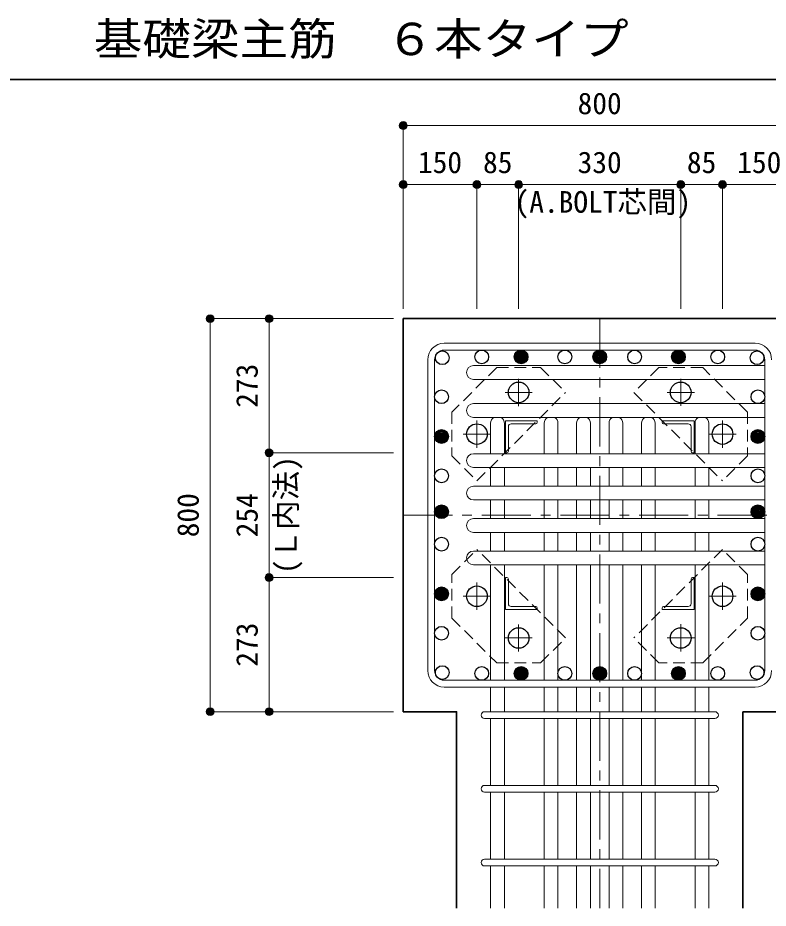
# Model space of a CAD drawing. Units: millimetres at full size, sheet at 1:20. Extents: x -3982 to 3969, y -2797 to 2801.
# Drawn here: x -706 to 821, y -1835 to -22 of the extents above; entities that cross this region are included whole.
import ezdxf
from ezdxf.enums import TextEntityAlignment as Align

# ---------------------------------------------------------------- set-up
doc = ezdxf.new("R2010")
doc.units = ezdxf.units.MM
doc.header["$LTSCALE"] = 20
doc.header["$PDMODE"] = 32
doc.header["$PDSIZE"] = 12
doc.linetypes.add('CHAIN1', pattern=[8, 5, -1, 1, -1])
doc.linetypes.add('DASHED1', pattern=[1.8, 1.2, -0.6])
for name, color, linetype, lineweight in [('6-1_躯体線', 2, 'Continuous', 35), ('6-2_A.Bolt_', 4, 'CHAIN1', 9), ('6-3_柱型主筋', 4, 'Continuous', 9), ('6-4_フープ', 7, 'Continuous', 18), ('6-5_梁主筋', 7, 'Continuous', 18), ('6-6_S.T.P.', 7, 'Continuous', 18), ('6-7_文字', 7, 'Continuous', 18), ('6-9', 4, 'DASHED1', 9), ('6-A', 4, 'Continuous', 9), ('6-D_寸法', 4, 'Continuous', 9), ('F-0_枠', 6, 'Continuous', 40)]:
    doc.layers.add(name, color=color, linetype=linetype, lineweight=lineweight)
doc.styles.add('ＭＳ ゴシック', font='')
doc.styles.get('ＭＳ ゴシック').set_extended_font_data('MS Gothic')

msp = doc.modelspace()

# ---------------------------------------------------------------- linework, layer by layer
at = {"layer": '6-1_躯体線'}
for p, q in [((78.29, -1434.67), (78.29, -634.67)), ((769.79, -1834.67), (769.79, -1434.67)), ((878.29, -1434.67), (769.79, -1434.67))]:
    msp.add_line(p, q, dxfattribs=at)
for points in [[(1278.29, -634.67), (477.84, -634.67), (78.29, -634.67)], [(186.79, -1834.67), (186.79, -1434.67), (78.29, -1434.67)]]:
    msp.add_lwpolyline(points, dxfattribs=at)
at = {"layer": '6-2_A.Bolt_'}
for p, q in [((313.29, -756.97), (313.29, -812.47)), ((643.29, -812.37), (643.29, -756.87)), ((340.99, -784.67), (285.49, -784.67)), ((670.99, -784.67), (615.49, -784.67)), ((228.29, -841.97), (228.29, -897.47)), ((728.29, -897.37), (728.29, -841.87)), ((255.99, -869.67), (200.49, -869.67)), ((755.99, -869.67), (700.49, -869.67)), ((228.29, -1171.97), (228.29, -1227.47)), ((728.29, -1227.37), (728.29, -1171.87)), ((200.59, -1199.67), (256.09, -1199.67)), ((700.59, -1199.67), (756.09, -1199.67)), ((313.29, -1256.97), (313.29, -1312.47)), ((643.29, -1312.37), (643.29, -1256.87)), ((285.59, -1284.67), (341.09, -1284.67)), ((615.59, -1284.67), (671.09, -1284.67))]:
    msp.add_line(p, q, dxfattribs=at)
at = {"layer": '6-2_A.Bolt_', "color": 3, "linetype": 'Continuous', "lineweight": 25}
for centre in [(313.29, -784.67), (643.29, -784.67), (228.29, -869.67), (728.29, -869.67), (228.29, -1199.67), (728.29, -1199.67), (313.29, -1284.67), (643.29, -1284.67)]:
    msp.add_circle(centre, 21, dxfattribs=at)
at = {"layer": '6-3_柱型主筋', "color": 3, "lineweight": 25}
for centre in [(157.9, -714.28), (238, -712.67), (318.1, -712.67), (407.29, -712.67), (478.29, -712.67), (549.29, -712.67), (638.49, -712.67), (718.58, -712.67), (798.68, -714.28), (156.29, -793.67), (800.29, -793.67), (156.29, -874.48), (800.29, -874.48), (156.29, -954.57), (800.29, -954.57), (156.29, -1027.67), (800.29, -1027.67), (156.29, -1093.67), (800.29, -1093.67), (156.29, -1194.87), (800.29, -1194.87), (156.29, -1274.96), (800.29, -1274.96), (157.9, -1355.06), (798.68, -1355.06), (238, -1356.67), (318.1, -1356.67), (407.29, -1356.67), (478.29, -1356.67), (549.29, -1356.67), (638.49, -1356.67), (718.58, -1356.67)]:
    msp.add_circle(centre, 14, dxfattribs=at)
at = {"layer": '6-3_柱型主筋'}
for centre, radius in [((318.1, -712.67), 12.6), ((318.1, -712.67), 11.2), ((318.1, -712.67), 9.8), ((318.1, -712.67), 8.4), ((318.1, -712.67), 7), ((478.29, -712.67), 12.6), ((478.29, -712.67), 11.2), ((478.29, -712.67), 9.8), ((478.29, -712.67), 8.4), ((478.29, -712.67), 7), ((638.49, -712.67), 12.6), ((638.49, -712.67), 11.2), ((638.49, -712.67), 9.8), ((638.49, -712.67), 8.4), ((638.49, -712.67), 7), ((318.1, -712.67), 5.6), ((318.1, -712.67), 4.2), ((318.1, -712.67), 2.8), ((318.1, -712.67), 1.4), ((478.29, -712.67), 5.6), ((478.29, -712.67), 4.2), ((478.29, -712.67), 2.8), ((478.29, -712.67), 1.4), ((638.49, -712.67), 5.6), ((638.49, -712.67), 4.2), ((638.49, -712.67), 2.8), ((638.49, -712.67), 1.4), ((156.29, -874.48), 12.6), ((156.29, -874.48), 11.2), ((156.29, -874.48), 9.8), ((156.29, -874.48), 8.4), ((156.29, -874.48), 7), ((156.29, -874.48), 5.6), ((800.29, -874.48), 12.6), ((800.29, -874.48), 11.2), ((800.29, -874.48), 9.8), ((800.29, -874.48), 8.4), ((800.29, -874.48), 7), ((800.29, -874.48), 5.6), ((156.29, -874.48), 4.2), ((156.29, -874.48), 2.8), ((156.29, -874.48), 1.4), ((800.29, -874.48), 4.2), ((800.29, -874.48), 2.8), ((800.29, -874.48), 1.4), ((156.29, -1027.67), 12.6), ((156.29, -1027.67), 11.2), ((156.29, -1027.67), 9.8), ((156.29, -1027.67), 8.4), ((156.29, -1027.67), 7), ((156.29, -1027.67), 5.6), ((156.29, -1027.67), 4.2), ((156.29, -1027.67), 2.8), ((156.29, -1027.67), 1.4), ((800.29, -1027.67), 12.6), ((800.29, -1027.67), 11.2), ((800.29, -1027.67), 9.8), ((800.29, -1027.67), 8.4), ((800.29, -1027.67), 7), ((800.29, -1027.67), 5.6), ((800.29, -1027.67), 4.2), ((800.29, -1027.67), 2.8), ((800.29, -1027.67), 1.4), ((156.29, -1194.87), 12.6), ((156.29, -1194.87), 11.2), ((156.29, -1194.87), 9.8), ((156.29, -1194.87), 8.4), ((156.29, -1194.87), 7), ((156.29, -1194.87), 5.6), ((156.29, -1194.87), 4.2), ((156.29, -1194.87), 2.8), ((156.29, -1194.87), 1.4), ((800.29, -1194.87), 12.6), ((800.29, -1194.87), 11.2), ((800.29, -1194.87), 9.8), ((800.29, -1194.87), 8.4), ((800.29, -1194.87), 7), ((800.29, -1194.87), 5.6), ((800.29, -1194.87), 4.2), ((800.29, -1194.87), 2.8), ((800.29, -1194.87), 1.4), ((318.1, -1356.67), 12.6), ((318.1, -1356.67), 11.2), ((318.1, -1356.67), 9.8), ((318.1, -1356.67), 8.4), ((318.1, -1356.67), 7), ((318.1, -1356.67), 5.6), ((318.1, -1356.67), 4.2), ((318.1, -1356.67), 2.8), ((318.1, -1356.67), 1.4), ((478.29, -1356.67), 12.6), ((478.29, -1356.67), 11.2), ((478.29, -1356.67), 9.8), ((478.29, -1356.67), 8.4), ((478.29, -1356.67), 7), ((478.29, -1356.67), 5.6), ((478.29, -1356.67), 4.2), ((478.29, -1356.67), 2.8), ((478.29, -1356.67), 1.4), ((638.49, -1356.67), 12.6), ((638.49, -1356.67), 11.2), ((638.49, -1356.67), 9.8), ((638.49, -1356.67), 8.4), ((638.49, -1356.67), 7), ((638.49, -1356.67), 5.6), ((638.49, -1356.67), 4.2), ((638.49, -1356.67), 2.8), ((638.49, -1356.67), 1.4)]:
    msp.add_circle(centre, radius, dxfattribs=at)
at = {"layer": '6-4_フープ'}
for p, q in [((794.79, -684.67), (161.79, -684.67)), ((794.79, -698.67), (161.79, -698.67)), ((128.29, -1351.17), (128.29, -718.17)), ((142.29, -1351.17), (142.29, -718.17)), ((814.29, -1351.17), (814.29, -718.17)), ((794.79, -1370.67), (161.79, -1370.67)), ((794.79, -1384.67), (161.79, -1384.67))]:
    msp.add_line(p, q, dxfattribs=at)
for centre, radius, start, end in [((161.79, -718.17), 33.5, 90, 180), ((794.79, -718.17), 33.5, 0, 90), ((161.79, -718.17), 19.5, 90, 180), ((794.79, -718.17), 19.5, 0, 90), ((161.79, -1351.17), 33.5, 180, 270), ((161.79, -1351.17), 19.5, 180, 270), ((794.79, -1351.17), 33.5, 270, 0), ((794.79, -1351.17), 19.5, 270, 0)]:
    msp.add_arc(centre, radius, start, end, dxfattribs=at)
at = {"layer": '6-5_梁主筋'}
for p, q in [((221.29, -730.28), (814.29, -730.28)), ((221.29, -758.28), (814.29, -758.28)), ((221.29, -807.67), (814.29, -807.67)), ((221.29, -835.67), (814.29, -835.67)), ((256.29, -847.67), (256.29, -909.67)), ((284.29, -847.67), (284.29, -909.67)), ((365.29, -847.67), (365.29, -909.67)), ((393.29, -847.67), (393.29, -909.67)), ((431.29, -847.67), (431.29, -909.67)), ((459.29, -847.67), (459.29, -909.67)), ((497.29, -847.67), (497.29, -909.67)), ((525.29, -847.67), (525.29, -909.67)), ((563.29, -847.67), (563.29, -909.67)), ((591.29, -847.67), (591.29, -909.67)), ((672.29, -847.67), (672.29, -909.67)), ((700.29, -847.67), (700.29, -909.67)), ((221.29, -909.67), (814.29, -909.67)), ((221.29, -937.67), (814.29, -937.67)), ((256.29, -937.67), (256.29, -975.67)), ((284.29, -937.67), (284.29, -975.67)), ((365.29, -937.67), (365.29, -975.67)), ((393.29, -937.67), (393.29, -975.67)), ((431.29, -937.67), (431.29, -975.67)), ((459.29, -937.67), (459.29, -975.67)), ((497.29, -937.67), (497.29, -975.67)), ((525.29, -937.67), (525.29, -975.67)), ((563.29, -937.67), (563.29, -975.67)), ((591.29, -937.67), (591.29, -975.67)), ((672.29, -937.67), (672.29, -975.67)), ((700.29, -937.67), (700.29, -975.67)), ((221.29, -975.67), (814.29, -975.67)), ((221.29, -1003.67), (814.29, -1003.67)), ((256.29, -1003.67), (256.29, -1041.67)), ((284.29, -1003.67), (284.29, -1041.67)), ((365.29, -1003.67), (365.29, -1041.67)), ((393.29, -1003.67), (393.29, -1041.67)), ((431.29, -1003.67), (431.29, -1041.67)), ((459.29, -1003.67), (459.29, -1041.67)), ((497.29, -1003.67), (497.29, -1041.67)), ((525.29, -1003.67), (525.29, -1041.67)), ((563.29, -1003.67), (563.29, -1041.67)), ((591.29, -1003.67), (591.29, -1041.67)), ((672.29, -1003.67), (672.29, -1041.67)), ((700.29, -1003.67), (700.29, -1041.67)), ((221.29, -1041.67), (814.29, -1041.67)), ((221.29, -1069.67), (814.29, -1069.67)), ((256.29, -1069.67), (256.29, -1107.67)), ((284.29, -1069.67), (284.29, -1107.67)), ((365.29, -1069.67), (365.29, -1107.67)), ((393.29, -1069.67), (393.29, -1107.67)), ((431.29, -1069.67), (431.29, -1107.67)), ((459.29, -1069.67), (459.29, -1107.67)), ((497.29, -1069.67), (497.29, -1107.67)), ((525.29, -1069.67), (525.29, -1107.67)), ((563.29, -1069.67), (563.29, -1107.67)), ((591.29, -1069.67), (591.29, -1107.67)), ((672.29, -1069.67), (672.29, -1107.67)), ((700.29, -1069.67), (700.29, -1107.67)), ((221.29, -1107.67), (814.29, -1107.67)), ((221.29, -1135.67), (814.29, -1135.67)), ((256.29, -1135.67), (256.29, -1370.67)), ((284.29, -1135.67), (284.29, -1370.67)), ((365.29, -1135.67), (365.29, -1370.67)), ((393.29, -1135.67), (393.29, -1370.67)), ((431.29, -1135.67), (431.29, -1370.67)), ((459.29, -1135.67), (459.29, -1370.67)), ((497.29, -1135.67), (497.29, -1370.67)), ((525.29, -1135.67), (525.29, -1370.67)), ((563.29, -1135.67), (563.29, -1370.67)), ((591.29, -1135.67), (591.29, -1370.67)), ((672.29, -1135.67), (672.29, -1370.67)), ((700.29, -1135.67), (700.29, -1370.67)), ((256.29, -1384.67), (256.29, -1434.67)), ((284.29, -1384.67), (284.29, -1434.67)), ((365.29, -1384.67), (365.29, -1434.67)), ((393.29, -1384.67), (393.29, -1434.67)), ((431.29, -1384.67), (431.29, -1434.67)), ((459.29, -1384.67), (459.29, -1434.67)), ((497.29, -1384.67), (497.29, -1434.67)), ((525.29, -1384.67), (525.29, -1434.67)), ((563.29, -1384.67), (563.29, -1434.67)), ((591.29, -1384.67), (591.29, -1434.67)), ((672.29, -1384.67), (672.29, -1434.67)), ((700.29, -1384.67), (700.29, -1434.67)), ((256.29, -1448.67), (256.29, -1584.67)), ((284.29, -1448.67), (284.29, -1584.67)), ((365.29, -1448.67), (365.29, -1584.67)), ((393.29, -1448.67), (393.29, -1584.67)), ((431.29, -1448.67), (431.29, -1584.67)), ((459.29, -1448.67), (459.29, -1584.67)), ((497.29, -1448.67), (497.29, -1584.67)), ((525.29, -1448.67), (525.29, -1584.67)), ((563.29, -1448.67), (563.29, -1584.67)), ((591.29, -1448.67), (591.29, -1584.67)), ((672.29, -1448.67), (672.29, -1584.67)), ((700.29, -1448.67), (700.29, -1584.67)), ((256.29, -1598.67), (256.29, -1734.67)), ((284.29, -1598.67), (284.29, -1734.67)), ((365.29, -1598.67), (365.29, -1734.67)), ((393.29, -1598.67), (393.29, -1734.67)), ((431.29, -1598.67), (431.29, -1734.67)), ((459.29, -1598.67), (459.29, -1734.67)), ((497.29, -1598.67), (497.29, -1734.67)), ((525.29, -1598.67), (525.29, -1734.67)), ((563.29, -1598.67), (563.29, -1734.67)), ((591.29, -1598.67), (591.29, -1734.67)), ((672.29, -1598.67), (672.29, -1734.67)), ((700.29, -1598.67), (700.29, -1734.67)), ((256.29, -1748.67), (256.29, -1834.67)), ((284.29, -1748.67), (284.29, -1834.67)), ((365.29, -1748.67), (365.29, -1834.67)), ((393.29, -1748.67), (393.29, -1834.67)), ((431.29, -1748.67), (431.29, -1834.67)), ((459.29, -1748.67), (459.29, -1834.67)), ((497.29, -1748.67), (497.29, -1834.67)), ((525.29, -1748.67), (525.29, -1834.67)), ((563.29, -1748.67), (563.29, -1834.67)), ((591.29, -1748.67), (591.29, -1834.67)), ((672.29, -1748.67), (672.29, -1834.67)), ((700.29, -1748.67), (700.29, -1834.67))]:
    msp.add_line(p, q, dxfattribs=at)
for centre, start, end in [((221.29, -744.28), 90, 180), ((221.29, -744.28), 180, 270), ((221.29, -821.67), 90, 180), ((221.29, -821.67), 180, 270), ((270.29, -847.67), 121.00032, 180), ((270.29, -847.67), 358.42369, 58.99968), ((379.29, -847.67), 121.00032, 180), ((379.29, -847.67), 0, 58.99968), ((445.29, -847.67), 121.00032, 180), ((445.29, -847.67), 0, 58.99968), ((511.29, -847.67), 121.00032, 180), ((511.29, -847.67), 0, 58.99968), ((577.29, -847.67), 121.00032, 180), ((577.29, -847.67), 0, 58.99968), ((686.29, -847.67), 121.00032, 180), ((686.29, -847.67), 0, 58.99968), ((221.29, -923.67), 90, 180), ((221.29, -923.67), 180, 270), ((221.29, -989.67), 90, 180), ((221.29, -989.67), 180, 270), ((221.29, -1055.67), 90, 180), ((221.29, -1055.67), 180, 270), ((221.29, -1121.67), 90, 180), ((221.29, -1121.67), 180, 270)]:
    msp.add_arc(centre, 14, start, end, dxfattribs=at)
at = {"layer": '6-6_S.T.P.'}
for p, q in [((243.79, -1434.67), (712.79, -1434.67)), ((243.79, -1448.67), (712.79, -1448.67)), ((243.79, -1584.67), (712.79, -1584.67)), ((243.79, -1598.67), (712.79, -1598.67)), ((243.79, -1734.67), (712.79, -1734.67)), ((243.79, -1748.67), (712.79, -1748.67))]:
    msp.add_line(p, q, dxfattribs=at)
for centre, start, end in [((243.79, -1441.67), 90, 270), ((243.79, -1441.67), 90, 270), ((243.79, -1441.67), 90, 270), ((243.79, -1441.67), 90, 270), ((712.79, -1441.67), 270, 90), ((712.79, -1441.67), 270, 90), ((712.79, -1441.67), 270, 90), ((712.79, -1441.67), 270, 90), ((243.79, -1591.67), 90, 270), ((712.79, -1591.67), 270, 90), ((243.79, -1741.67), 90, 270), ((712.79, -1741.67), 270, 90)]:
    msp.add_arc(centre, 7, start, end, dxfattribs=at)
at = {"layer": '6-9'}
for p, q in [((268.67, -733.83), (177.45, -825.05)), ((268.67, -733.83), (357.76, -733.83)), ((357.76, -733.83), (408.68, -784.75)), ((598.82, -733.83), (547.91, -784.75)), ((687.91, -733.83), (598.82, -733.83)), ((779.13, -825.05), (687.91, -733.83)), ((228.36, -965.06), (408.68, -784.75)), ((547.91, -784.75), (728.22, -965.06)), ((177.45, -825.05), (177.45, -914.15)), ((779.13, -825.05), (779.13, -914.15)), ((177.45, -914.15), (228.36, -965.06)), ((779.13, -914.15), (728.22, -965.06)), ((177.45, -1155.2), (228.36, -1104.29)), ((408.68, -1284.6), (228.36, -1104.29)), ((728.22, -1104.29), (547.91, -1284.6)), ((779.13, -1155.2), (728.22, -1104.29)), ((177.45, -1244.29), (177.45, -1155.2)), ((779.13, -1244.29), (779.13, -1155.2)), ((177.45, -1244.29), (268.67, -1335.51)), ((687.91, -1335.51), (779.13, -1244.29)), ((357.77, -1335.51), (408.68, -1284.6)), ((598.82, -1335.51), (547.91, -1284.6)), ((268.67, -1335.51), (357.76, -1335.51)), ((687.91, -1335.51), (598.82, -1335.51))]:
    msp.add_line(p, q, dxfattribs=at)
at = {"layer": '6-A', "linetype": 'DASHED1'}
for p, q in [((286.29, -887.77), (286.29, -842.67)), ((331.39, -842.67), (286.29, -842.67)), ((625.19, -842.67), (670.29, -842.67)), ((670.29, -887.77), (670.29, -842.67)), ((286.29, -1181.57), (286.29, -1226.67)), ((670.29, -1181.57), (670.29, -1226.67)), ((331.39, -1226.67), (286.29, -1226.67)), ((625.19, -1226.67), (670.29, -1226.67))]:
    msp.add_line(p, q, dxfattribs=at)
at = {"layer": '6-A'}
for p, q in [((286.29, -907.67), (286.29, -842.67)), ((351.29, -842.67), (286.29, -842.67)), ((298.29, -848.67), (348.29, -848.67)), ((351.29, -842.67), (351.29, -845.67)), ((605.29, -842.67), (605.29, -845.67)), ((605.29, -842.67), (670.29, -842.67)), ((658.29, -848.67), (608.29, -848.67)), ((670.29, -907.67), (670.29, -842.67)), ((292.29, -854.67), (292.29, -904.67)), ((664.29, -854.67), (664.29, -904.67)), ((286.29, -907.67), (289.29, -907.67)), ((670.29, -907.67), (667.29, -907.67)), ((286.29, -1161.67), (289.29, -1161.67)), ((286.29, -1161.67), (286.29, -1226.67)), ((292.29, -1214.67), (292.29, -1164.67)), ((664.29, -1214.67), (664.29, -1164.67)), ((670.29, -1161.67), (667.29, -1161.67)), ((670.29, -1161.67), (670.29, -1226.67)), ((351.29, -1226.67), (286.29, -1226.67)), ((298.29, -1220.67), (348.29, -1220.67)), ((351.29, -1226.67), (351.29, -1223.67)), ((605.29, -1226.67), (605.29, -1223.67)), ((605.29, -1226.67), (670.29, -1226.67)), ((658.29, -1220.67), (608.29, -1220.67))]:
    msp.add_line(p, q, dxfattribs=at)
for centre, radius, start, end in [((298.29, -854.67), 6, 90, 180), ((348.29, -845.67), 3, 270, 0), ((608.29, -845.67), 3, 180, 270), ((658.29, -854.67), 6, 0, 90), ((289.29, -904.67), 3, 270, 0), ((667.29, -904.67), 3, 180, 270), ((289.29, -1164.67), 3, 0, 90), ((667.29, -1164.67), 3, 90, 180), ((298.29, -1214.67), 6, 180, 270), ((348.29, -1223.67), 3, 0, 90), ((608.29, -1223.67), 3, 90, 180), ((658.29, -1214.67), 6, 270, 0)]:
    msp.add_arc(centre, radius, start, end, dxfattribs=at)
at = {"layer": '6-D_寸法'}
for p, q in [((878.29, -241.65), (78.29, -241.65)), ((78.29, -241.65), (78.29, -361.65)), ((78.29, -361.65), (228.29, -361.65)), ((78.29, -361.65), (78.29, -614.67)), ((228.29, -361.65), (228.29, -614.67)), ((228.29, -361.65), (313.29, -361.65)), ((313.29, -361.65), (313.29, -614.67)), ((313.29, -361.65), (643.29, -361.65)), ((643.29, -361.65), (643.29, -614.67)), ((643.29, -361.65), (728.29, -361.65)), ((728.29, -361.65), (728.29, -614.67)), ((728.29, -361.65), (878.29, -361.65)), ((-314.74, -634.67), (-194.74, -634.67)), ((-314.74, -634.67), (-314.74, -1434.67)), ((-194.74, -634.67), (58.29, -634.67)), ((-194.74, -1161.67), (-194.74, -907.67)), ((-194.74, -907.67), (58.29, -907.67)), ((-194.74, -1434.67), (-194.74, -1161.67)), ((-194.74, -1161.67), (58.29, -1161.67)), ((-194.74, -1434.67), (58.29, -1434.67))]:
    msp.add_line(p, q, dxfattribs=at)
at = {"layer": '6-D_寸法', "linetype": 'CHAIN1'}
for p, q in [((478.29, -634.67), (478.29, -1834.67)), ((78.29, -1034.67), (878.29, -1034.67))]:
    msp.add_line(p, q, dxfattribs=at)
at = {"layer": '6-D_寸法'}
for points in [[(-194.74, -907.67), (-194.74, -634.67), (58.29, -634.67)], [(-314.74, -1434.67), (-194.74, -1434.67), (58.29, -1434.67)]]:
    msp.add_lwpolyline(points, dxfattribs=at)
for centre, radius in [((78.29, -241.65), 8), ((78.29, -241.65), 7.2), ((78.29, -241.65), 6.4), ((78.29, -241.65), 5.6), ((78.29, -241.65), 4.8), ((78.29, -241.65), 4), ((78.29, -241.65), 3.2), ((78.29, -241.65), 2.4), ((78.29, -241.65), 1.6), ((78.29, -241.65), 0.8), ((78.29, -361.65), 8), ((78.29, -361.65), 7.2), ((78.29, -361.65), 6.4), ((78.29, -361.65), 5.6), ((78.29, -361.65), 4.8), ((78.29, -361.65), 4), ((78.29, -361.65), 3.2), ((78.29, -361.65), 2.4), ((78.29, -361.65), 1.6), ((78.29, -361.65), 0.8), ((228.29, -361.65), 8), ((228.29, -361.65), 7.2), ((228.29, -361.65), 6.4), ((228.29, -361.65), 5.6), ((228.29, -361.65), 4.8), ((228.29, -361.65), 4), ((228.29, -361.65), 3.2), ((228.29, -361.65), 2.4), ((228.29, -361.65), 1.6), ((228.29, -361.65), 0.8), ((313.29, -361.65), 8), ((313.29, -361.65), 7.2), ((313.29, -361.65), 6.4), ((313.29, -361.65), 5.6), ((313.29, -361.65), 4.8), ((313.29, -361.65), 4), ((313.29, -361.65), 3.2), ((313.29, -361.65), 2.4), ((313.29, -361.65), 1.6), ((313.29, -361.65), 0.8), ((643.29, -361.65), 8), ((643.29, -361.65), 7.2), ((643.29, -361.65), 6.4), ((643.29, -361.65), 5.6), ((643.29, -361.65), 4.8), ((643.29, -361.65), 4), ((643.29, -361.65), 3.2), ((643.29, -361.65), 2.4), ((643.29, -361.65), 1.6), ((643.29, -361.65), 0.8), ((728.29, -361.65), 8), ((728.29, -361.65), 7.2), ((728.29, -361.65), 6.4), ((728.29, -361.65), 5.6), ((728.29, -361.65), 4.8), ((728.29, -361.65), 4), ((728.29, -361.65), 3.2), ((728.29, -361.65), 2.4), ((728.29, -361.65), 1.6), ((728.29, -361.65), 0.8), ((-314.74, -634.67), 8), ((-314.74, -634.67), 7.2), ((-314.74, -634.67), 6.4), ((-314.74, -634.67), 5.6), ((-314.74, -634.67), 4.8), ((-314.74, -634.67), 4), ((-314.74, -634.67), 3.2), ((-314.74, -634.67), 2.4), ((-314.74, -634.67), 1.6), ((-314.74, -634.67), 0.8), ((-194.74, -634.67), 8), ((-194.74, -634.67), 7.2), ((-194.74, -634.67), 6.4), ((-194.74, -634.67), 5.6), ((-194.74, -634.67), 4.8), ((-194.74, -634.67), 4), ((-194.74, -634.67), 3.2), ((-194.74, -634.67), 2.4), ((-194.74, -634.67), 1.6), ((-194.74, -634.67), 0.8), ((-194.74, -907.67), 8), ((-194.74, -907.67), 7.2), ((-194.74, -907.67), 6.4), ((-194.74, -907.67), 5.6), ((-194.74, -907.67), 4.8), ((-194.74, -907.67), 4), ((-194.74, -907.67), 3.2), ((-194.74, -907.67), 2.4), ((-194.74, -907.67), 1.6), ((-194.74, -907.67), 0.8), ((-194.74, -1161.67), 8), ((-194.74, -1161.67), 7.2), ((-194.74, -1161.67), 6.4), ((-194.74, -1161.67), 5.6), ((-194.74, -1161.67), 4.8), ((-194.74, -1161.67), 4), ((-194.74, -1161.67), 3.2), ((-194.74, -1161.67), 2.4), ((-194.74, -1161.67), 1.6), ((-194.74, -1161.67), 0.8), ((-314.74, -1434.67), 8), ((-314.74, -1434.67), 7.2), ((-314.74, -1434.67), 6.4), ((-314.74, -1434.67), 5.6), ((-314.74, -1434.67), 4.8), ((-314.74, -1434.67), 4), ((-314.74, -1434.67), 3.2), ((-194.74, -1434.67), 8), ((-194.74, -1434.67), 7.2), ((-194.74, -1434.67), 6.4), ((-194.74, -1434.67), 5.6), ((-194.74, -1434.67), 4.8), ((-194.74, -1434.67), 4), ((-194.74, -1434.67), 3.2), ((-314.74, -1434.67), 2.4), ((-314.74, -1434.67), 1.6), ((-314.74, -1434.67), 0.8), ((-194.74, -1434.67), 2.4), ((-194.74, -1434.67), 1.6), ((-194.74, -1434.67), 0.8)]:
    msp.add_circle(centre, radius, dxfattribs=at)
at = {"layer": '6-D_寸法', "color": 7}
for p in [(78.29, -241.65), (78.29, -361.65), (228.29, -361.65), (313.29, -361.65), (643.29, -361.65), (728.29, -361.65), (-314.74, -634.67), (-194.74, -634.67), (-194.74, -907.67), (-194.74, -1161.67), (-314.74, -1434.67), (-194.74, -1434.67)]:
    msp.add_point(p, dxfattribs=at)
at = {"layer": 'F-0_枠', "color": 2, "lineweight": 35}
msp.add_line((-3981.92, -148.03), (2482.4, -148.03), dxfattribs=at)

# ---------------------------------------------------------------- texts
at = {"layer": '6-7_文字', "color": 2, "style": 'ＭＳ ゴシック', "width": 1.1}
msp.add_text('\u3000\u3000基礎梁主筋\u3000６本タイプ', height=65.98, dxfattribs=at).set_placement((-749.76, -118.03), align=Align.BOTTOM_LEFT)
at = {"layer": '6-D_寸法', "style": 'ＭＳ ゴシック'}
for s, p in [('800', (433.29, -231.65)), ('150', (108.29, -351.65)), ('85', (240.79, -351.65)), ('330', (433.29, -351.65)), ('85', (655.79, -351.65)), ('150', (758.29, -351.65)), ('(A.BOLT芯間)', (304.98, -432.2))]:
    msp.add_text(s, height=43.99, dxfattribs=at).set_placement(p, align=Align.BOTTOM_LEFT)
for s, p in [('273', (-204.74, -816.17)), ('(Ｌ内法)', (-125.25, -1154.41)), ('800', (-324.74, -1079.67)), ('254', (-204.74, -1079.67)), ('273', (-204.74, -1343.17))]:
    msp.add_text(s, height=43.99, rotation=90, dxfattribs=at).set_placement(p, align=Align.BOTTOM_LEFT)

doc.saveas('drawing.dxf')
